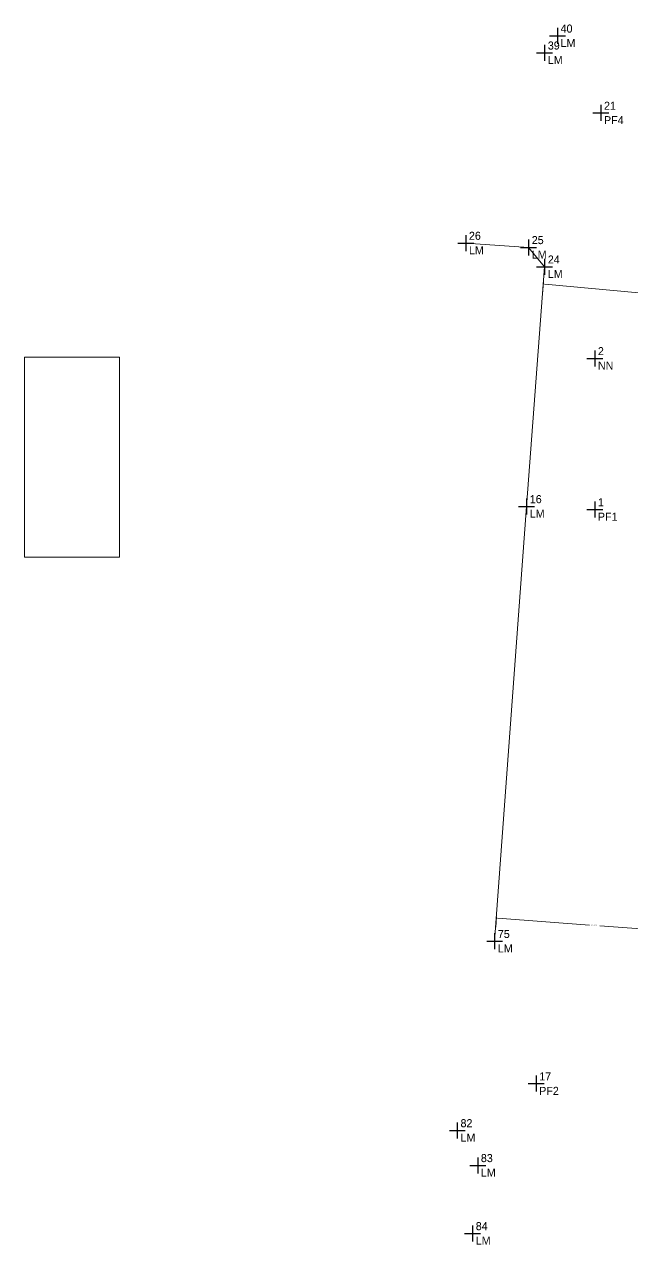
# Model space of a CAD drawing. Header units: metres. Extents: x 929 to 1239, y 917 to 1081.
# Drawn here: x 928.7 to 1004.7, y 918.1 to 1070.6 of the extents above; entities that cross this region are included whole.
import ezdxf

# ---------------------------------------------------------------- set-up
doc = ezdxf.new("R2010")
doc.units = ezdxf.units.M
doc.layers.get('0').update_dxf_attribs({"linetype": 'CONTINUOUS'})
doc.layers.get('Defpoints').update_dxf_attribs({"linetype": 'CONTINUOUS'})
for name, color, linetype in [('Linea', 3, 'CONTINUOUS'), ('LM', 7, 'CONTINUOUS'), ('NN', 7, 'CONTINUOUS'), ('PF1', 7, 'CONTINUOUS'), ('PF2', 7, 'CONTINUOUS'), ('PF4', 7, 'CONTINUOUS'), ('Point_Codes', 7, 'CONTINUOUS'), ('Point_Names', 7, 'CONTINUOUS')]:
    doc.layers.add(name, color=color, linetype=linetype)
doc.styles.add('MONOTEXT', font='txt')
doc.dimstyles.get("Standard").update_dxf_attribs({"dimtxt": 0.18, "dimasz": 0.18, "dimexe": 0.18, "dimexo": 0.0625, "dimgap": 0.09, "dimtad": 0, "dimtih": 1, "dimtoh": 1, "dimdec": 4, "dimzin": 0, "dimdsep": 46, "dimtxsty": 'Standard', "dimcen": 0.09, "dimadec": 0, "dimazin": 0, "dimtfac": 1, "dimtdec": 4, "dimtofl": 0, "dimtmove": 0, "dimatfit": 3, "dimfxl": 1, "dimtolj": 1, "dimtzin": 0, "dimarcsym": 0})

# ---------------------------------------------------------------- blocks, each defined once
blk = doc.blocks.new('CROSS', base_point=(100, 100))
at = {"color": 0}
for p, q in [((100, 200), (100, 0)), ((0, 100), (200, 100))]:
    blk.add_line(p, q, dxfattribs=at)
at = {"flags": 1}
for tag in ['NAME', 'FEATURE_CODE']:
    blk.add_attdef(tag, (0, 0), '', height=1, dxfattribs=at)
blk = doc.blocks.new('*D13')
at = {"layer": 'Defpoints', "color": 0, "lineweight": 0, "transparency": 16777216}
for p in [(993.48, 1036.91), (1018.58, 1035.85), (1018.46, 1034.59)]:
    blk.add_point(p, dxfattribs=at)
at = {"layer": 'Linea', "color": 0, "lineweight": 0, "transparency": 16777216}
for p, q in [((993.48, 1036.98), (993.61, 1038.36)), ((993.77, 1038.17), (1005.5, 1037.07)), ((1018.4, 1035.87), (1006.67, 1036.96)), ((1018.47, 1034.65), (1018.6, 1036.03))]:
    blk.add_line(p, q, dxfattribs=at)
for points in [[(993.78, 1038.2), (993.77, 1038.14), (993.59, 1038.18)], [(1018.4, 1035.9), (1018.4, 1035.84), (1018.58, 1035.85)]]:
    blk.add_solid(points, dxfattribs=at)
at = {"layer": 'Linea', "color": 0, "lineweight": 0, "transparency": 16777216, "insert": (1006.09, 1037.02), "char_height": 0.18, "attachment_point": 5, "style": 'MONOTEXT'}
blk.add_mtext('\\A1;25.0941', dxfattribs=at)
blk = doc.blocks.new('*D15')
at = {"layer": 'Defpoints', "color": 0, "lineweight": 0, "transparency": 16777216}
for p in [(987.7, 958.93), (987.61, 957.75), (1012.19, 955.94)]:
    blk.add_point(p, dxfattribs=at)
at = {"layer": 'Linea', "color": 0, "lineweight": 0, "transparency": 16777216}
for p, q in [((987.62, 957.81), (987.71, 959.11)), ((987.88, 958.92), (999.36, 958.07)), ((1012.1, 957.14), (1000.62, 957.98)), ((1012.2, 956.01), (1012.29, 957.3))]:
    blk.add_line(p, q, dxfattribs=at)
for points in [[(987.88, 958.95), (987.87, 958.89), (987.7, 958.93)], [(1012.1, 957.17), (1012.1, 957.11), (1012.28, 957.12)]]:
    blk.add_solid(points, dxfattribs=at)
at = {"layer": 'Linea', "color": 0, "lineweight": 0, "transparency": 16777216, "insert": (999.99, 958.03), "char_height": 0.18, "attachment_point": 5, "style": 'MONOTEXT'}
blk.add_mtext('\\A1;24.6472', dxfattribs=at)

msp = doc.modelspace()

# ---------------------------------------------------------------- linework, layer by layer
at = {"layer": 'Linea', "lineweight": 0}
for p, q in [((983.8697, 1043.30964), (991.72673, 1042.77174)), ((991.72673, 1042.77174), (993.73568, 1040.3523)), ((993.73568, 1040.3523), (991.4793, 1010.39165)), ((940.54606, 1029.05786), (928.66606, 1029.05786)), ((928.66606, 1029.05786), (928.66606, 1004.05786)), ((940.54606, 1004.05786), (940.54606, 1029.05786)), ((991.4793, 1010.39165), (987.48498, 956.04202)), ((928.66606, 1004.05786), (940.54606, 1004.05786))]:
    msp.add_line(p, q, dxfattribs=at)

# ---------------------------------------------------------------- block references
at = {"layer": 'LM'}
ref = msp.add_blockref('CROSS', (995.33271, 1069.20659), dxfattribs=dict(at, xscale=0.01, yscale=0.01, zscale=0.01))
ref.add_attrib('NAME', '40', (995.73271, 1069.60659), dxfattribs={"layer": '0', "height": 1})
ref.add_attrib('FEATURE_CODE', 'LM', (995.73271, 1067.80659), dxfattribs={"layer": '0', "height": 1})
ref = msp.add_blockref('CROSS', (993.73514, 1067.08943), dxfattribs=dict(at, xscale=0.01, yscale=0.01, zscale=0.01))
ref.add_attrib('NAME', '39', (994.13514, 1067.48943), dxfattribs={"layer": '0', "height": 1})
ref.add_attrib('FEATURE_CODE', 'LM', (994.13514, 1065.68943), dxfattribs={"layer": '0', "height": 1})
ref = msp.add_blockref('CROSS', (983.8697, 1043.30964), dxfattribs=dict(at, xscale=0.01, yscale=0.01, zscale=0.01))
ref.add_attrib('NAME', '26', (984.2697, 1043.70964), dxfattribs={"layer": '0', "height": 1})
ref.add_attrib('FEATURE_CODE', 'LM', (984.2697, 1041.90964), dxfattribs={"layer": '0', "height": 1})
ref = msp.add_blockref('CROSS', (991.72673, 1042.77174), dxfattribs=dict(at, xscale=0.01, yscale=0.01, zscale=0.01))
ref.add_attrib('NAME', '25', (992.12673, 1043.17174), dxfattribs={"layer": '0', "height": 1})
ref.add_attrib('FEATURE_CODE', 'LM', (992.12673, 1041.37174), dxfattribs={"layer": '0', "height": 1})
ref = msp.add_blockref('CROSS', (993.73568, 1040.3523), dxfattribs=dict(at, xscale=0.01, yscale=0.01, zscale=0.01))
ref.add_attrib('NAME', '24', (994.13568, 1040.7523), dxfattribs={"layer": '0', "height": 1})
ref.add_attrib('FEATURE_CODE', 'LM', (994.13568, 1038.9523), dxfattribs={"layer": '0', "height": 1})
ref = msp.add_blockref('CROSS', (991.4793, 1010.39165), dxfattribs=dict(at, xscale=0.01, yscale=0.01, zscale=0.01))
ref.add_attrib('NAME', '16', (991.8793, 1010.79165), dxfattribs={"layer": '0', "height": 1})
ref.add_attrib('FEATURE_CODE', 'LM', (991.8793, 1008.99165), dxfattribs={"layer": '0', "height": 1})
ref = msp.add_blockref('CROSS', (987.48498, 956.04202), dxfattribs=dict(at, xscale=0.01, yscale=0.01, zscale=0.01))
ref.add_attrib('NAME', '75', (987.88498, 956.44202), dxfattribs={"layer": '0', "height": 1})
ref.add_attrib('FEATURE_CODE', 'LM', (987.88498, 954.64202), dxfattribs={"layer": '0', "height": 1})
ref = msp.add_blockref('CROSS', (982.81558, 932.39285), dxfattribs=dict(at, xscale=0.01, yscale=0.01, zscale=0.01))
ref.add_attrib('NAME', '82', (983.21558, 932.79285), dxfattribs={"layer": '0', "height": 1})
ref.add_attrib('FEATURE_CODE', 'LM', (983.21558, 930.99285), dxfattribs={"layer": '0', "height": 1})
ref = msp.add_blockref('CROSS', (985.36199, 928.0324), dxfattribs=dict(at, xscale=0.01, yscale=0.01, zscale=0.01))
ref.add_attrib('NAME', '83', (985.76199, 928.4324), dxfattribs={"layer": '0', "height": 1})
ref.add_attrib('FEATURE_CODE', 'LM', (985.76199, 926.6324), dxfattribs={"layer": '0', "height": 1})
ref = msp.add_blockref('CROSS', (984.72162, 919.52616), dxfattribs=dict(at, xscale=0.01, yscale=0.01, zscale=0.01))
ref.add_attrib('NAME', '84', (985.12162, 919.92616), dxfattribs={"layer": '0', "height": 1})
ref.add_attrib('FEATURE_CODE', 'LM', (985.12162, 918.12616), dxfattribs={"layer": '0', "height": 1})
at = {"layer": 'NN'}
ref = msp.add_blockref('CROSS', (1000, 1028.89612), dxfattribs=dict(at, xscale=0.01, yscale=0.01, zscale=0.01))
ref.add_attrib('NAME', '2', (1000.4, 1029.29613), dxfattribs={"layer": '0', "height": 1})
ref.add_attrib('FEATURE_CODE', 'NN', (1000.4, 1027.49612), dxfattribs={"layer": '0', "height": 1})
at = {"layer": 'PF1'}
ref = msp.add_blockref('CROSS', (1000, 1010), dxfattribs=dict(at, xscale=0.01, yscale=0.01, zscale=0.01))
ref.add_attrib('NAME', '1', (1000.4, 1010.4), dxfattribs={"layer": '0', "height": 1})
ref.add_attrib('FEATURE_CODE', 'PF1', (1000.4, 1008.6), dxfattribs={"layer": '0', "height": 1})
at = {"layer": 'PF2'}
ref = msp.add_blockref('CROSS', (992.65845, 938.24152), dxfattribs=dict(at, xscale=0.01, yscale=0.01, zscale=0.01))
ref.add_attrib('NAME', '17', (993.05845, 938.64152), dxfattribs={"layer": '0', "height": 1})
ref.add_attrib('FEATURE_CODE', 'PF2', (993.05845, 936.84152), dxfattribs={"layer": '0', "height": 1})
at = {"layer": 'PF4'}
ref = msp.add_blockref('CROSS', (1000.7632, 1059.56932), dxfattribs=dict(at, xscale=0.01, yscale=0.01, zscale=0.01))
ref.add_attrib('NAME', '21', (1001.1632, 1059.96933), dxfattribs={"layer": '0', "height": 1})
ref.add_attrib('FEATURE_CODE', 'PF4', (1001.1632, 1058.16933), dxfattribs={"layer": '0', "height": 1})

# ---------------------------------------------------------------- texts
at = {"layer": 'Point_Codes', "char_height": 1, "attachment_point": 1, "style": 'MONOTEXT'}
for s, insert, width in [('LM', (995.73271, 1068.80659), 2), ('LM', (994.13514, 1066.68943), 2), ('PF4', (1001.1632, 1059.16933), 3), ('LM', (984.2697, 1042.90964), 2), ('LM', (992.12673, 1042.37174), 2), ('LM', (994.13568, 1039.9523), 2), ('NN', (1000.4, 1028.49612), 2), ('LM', (991.8793, 1009.99165), 2), ('PF1', (1000.4, 1009.6), 3), ('LM', (987.88498, 955.64202), 2), ('PF2', (993.05845, 937.84152), 3), ('LM', (983.21558, 931.99285), 2), ('LM', (985.76199, 927.6324), 2), ('LM', (985.12162, 919.12616), 2)]:
    msp.add_mtext(s, dxfattribs=dict(at, insert=insert, width=width))
at = {"layer": 'Point_Names', "char_height": 1, "attachment_point": 7, "style": 'MONOTEXT'}
for s, insert, width in [('40', (995.73271, 1069.60659), 2), ('39', (994.13514, 1067.48943), 2), ('21', (1001.1632, 1059.96933), 2), ('26', (984.2697, 1043.70964), 2), ('25', (992.12673, 1043.17174), 2), ('24', (994.13568, 1040.7523), 2), ('2', (1000.4, 1029.29613), 1), ('16', (991.8793, 1010.79165), 2), ('1', (1000.4, 1010.4), 1), ('75', (987.88498, 956.44202), 2), ('17', (993.05845, 938.64152), 2), ('82', (983.21558, 932.79285), 2), ('83', (985.76199, 928.4324), 2), ('84', (985.12162, 919.92616), 2)]:
    msp.add_mtext(s, dxfattribs=dict(at, insert=insert, width=width))

# ---------------------------------------------------------------- dimensions: what is measured, and where the dimension line sits
at = {"layer": 'Linea', "lineweight": 0}
for p1, p2, distance, picture, middle in [((993.47681, 1036.91492), (1018.46263, 1034.58628), 1.27272, '*D13', (1006.08783, 1037.01783)), ((1012.19144, 955.94386), (987.61053, 957.75038), -1.18157, '*D15', (999.98759, 958.02551))]:
    dim = msp.add_aligned_dim(p1=p1, p2=p2, distance=distance, dimstyle='Standard', override={"dimdsep": 0, "dimtxsty": 'MONOTEXT', "dimaunit": 1, "dimlwd": 0, "dimlwe": 0}, dxfattribs=at)
    dim.commit()
    dim.dimension.update_dxf_attribs({"geometry": picture, "text_midpoint": middle})

doc.saveas('drawing.dxf')
